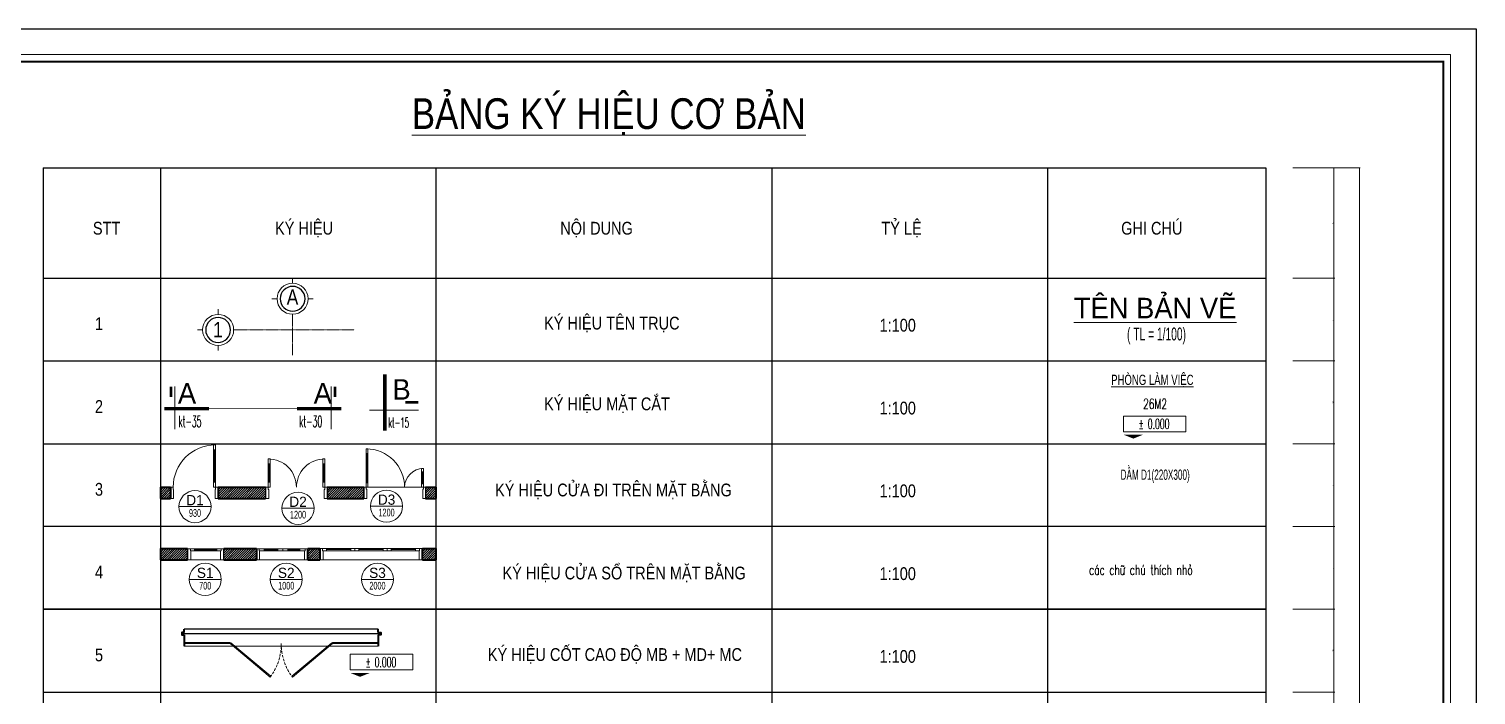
# Model space of a CAD drawing. Header units: centimetres. Extents: x 21448 to 61951, y 7284 to 18464.
# Drawn here: x 50534 to 53365, y 17162 to 18464 of the extents above; entities that cross this region are included whole.
import ezdxf
from ezdxf.enums import TextEntityAlignment as Align

# ---------------------------------------------------------------- set-up
doc = ezdxf.new("R2010")
doc.units = ezdxf.units.CM
doc.header["$MEASUREMENT"] = 0
doc.set_wipeout_variables(frame=1)
for name, pattern in [('ACAD_ISO07W100', [3, 0, -3]), ('CENTER', [2, 1.25, -0.25, 0.25, -0.25]), ('HIDDEN', [0.375, 0.25, -0.125])]:
    doc.linetypes.add(name, pattern=pattern)
for name, color, linetype, lineweight in [('CAT', 1, 'Continuous', 40), ('CUA', 17, 'Continuous', 13), ('DIM', 177, 'Continuous', 20), ('HATCH', 250, 'Continuous', 9), ('KHUAT', 254, 'HIDDEN', 15), ('MANH', 8, 'Continuous', 15), ('NOITHAT', 129, 'Continuous', 13), ('TEXT', 2, 'Continuous', 20), ('THAY', 7, 'Continuous', 25), ('TRUC', 59, 'CENTER', 9)]:
    doc.layers.add(name, color=color, linetype=linetype, lineweight=lineweight)
doc.styles.add('1-100a', font='VHAVANB_1.TTF', dxfattribs={"width": 0.85, "height": 200})
doc.styles.add('Arch-Dim', font='hoatbif.shx', dxfattribs={"width": 0.65})
doc.styles.add('DIM', font='ROMANS.SHX', dxfattribs={"width": 0.75})
doc.styles.add('SIM', font='vnsimli.shx', dxfattribs={"width": 0.75})
doc.styles.add('T3', font='VHARIALN_0.TTF', dxfattribs={"width": 0.65})
doc.styles.add('TBV', font='VHHELS_0.TTF', dxfattribs={"width": 0.9, "height": 320})
doc.styles.add('TCK', font='VHAVANB_1.TTF', dxfattribs={"width": 0.85, "height": 200})
doc.styles.add('text', font='vnsimli.shx', dxfattribs={"width": 0.7})
doc.styles.add('text1', font='VHHELS_0.TTF', dxfattribs={"width": 0.7, "height": 300})
doc.styles.add('text11', font='VHAVAN_2.TTF', dxfattribs={"width": 0.7, "height": 200})
doc.styles.add('THUONG', font='vnsimli.shx', dxfattribs={"width": 0.65})
doc.styles.add('TXTDIM', font='VNARIAL_1.TTF', dxfattribs={"width": 0.7})
doc.styles.add('VnAvantH', font='VHARIAL_0.TTF')
doc.dimstyles.new('LAYOUT', dxfattribs={"dimscale": 0, "dimtxt": 2, "dimasz": 0.3, "dimexe": 1.5, "dimexo": 0, "dimgap": 0.5, "dimtad": 1, "dimdec": 0, "dimzin": 12, "dimdsep": 46, "dimtxsty": 'TXTDIM', "dimblk": 'SLASH', "dimcen": 1.5, "dimclrd": 256, "dimclre": 256, "dimclrt": 2, "dimadec": 0, "dimazin": 0, "dimtfac": 1, "dimtdec": 0, "dimtix": 1, "dimtmove": 0, "dimatfit": 3, "dimldrblk": 'CLOSEDBLANK', "dimfxl": 2, "dimtolj": 1, "dimtzin": 0, "dimlwd": 9, "dimlwe": 9, "dimarcsym": 1})
pattern_1 = [(45, (50773.1928, 13938.872), (-2.245064, 2.245064), [])]

# ---------------------------------------------------------------- blocks, each defined once
blk = doc.blocks.new('vongtrontruc')
at = {"layer": 'MANH', "ltscale": 0.01}
for p, q in [((0, 300), (0, 400)), ((-300, 0), (-400, 0)), ((300, 0), (400, 0)), ((0, -300), (0, -400))]:
    blk.add_line(p, q, dxfattribs=at)
at = {"layer": 'MANH'}
blk.add_circle((0, 0), 300, dxfattribs=at)
at = {"layer": 'THAY'}
blk.add_circle((0, 0), 240, dxfattribs=at)
blk = doc.blocks.new('matcat')
for points, const_width in [([(-973, 430), (-973, 230)], 50), ([(-1100, 0), (-232, 0)], 70)]:
    blk.add_lwpolyline(points, dxfattribs=dict(const_width=const_width))
blk.add_lwpolyline([(-900, -400), (-900, 434)])
at = {"layer": 'TEXT', "style": 'text1'}
blk.add_attdef('dv', text='', height=400, dxfattribs=at).set_placement((-700, 300), align=Align.MIDDLE_LEFT)
at = {"layer": 'TEXT', "linetype": 'ByBlock', "style": 'text', "width": 0.7}
blk.add_attdef('KT', text='', height=200, dxfattribs=at).set_placement((-800, -250), align=Align.MIDDLE_LEFT)
blk = doc.blocks.new('*U88')
at = {"layer": 'CAT'}
for p, q in [((-792, -220), (-792, 0)), ((408, -220), (408, 0))]:
    blk.add_line(p, q, dxfattribs=at)
at = {"layer": 'CUA', "ltscale": 100}
for points in [[(-752, 752), (-752, 652), (-740, 652), (-740, 662), (-730, 662), (-730, 652), (-717, 652), (-717, 752)], [(368, 368), (368, 293), (355, 293), (355, 303), (345, 303), (345, 293), (333, 293), (333, 368)]]:
    blk.add_lwpolyline(points, close=True, dxfattribs=at)
at = {"color": 250, "linetype": 'ACAD_ISO07W100', "lineweight": 0, "ltscale": 2}
blk.add_wipeout([(-792, -240), (-792, 20), (408, 20), (408, -240)], dxfattribs=at)
at = {"layer": 'CUA', "ltscale": 100}
for p, q in [((-752, 652), (-752, 100)), ((-717, 100), (-717, 652)), ((333, 75), (333, 293)), ((368, 293), (368, 75))]:
    blk.add_line(p, q, dxfattribs=at)
for points in [[(-792, 0), (-792, 0), (-792, 0), (-792, -220), (-742, -220), (-742, -35), (-752, -35), (-752, 0), (-792, 0)], [(-730, 100), (-730, 90), (-740, 90), (-740, 100), (-752, 100), (-752, 0), (-717, 0), (-717, 100)], [(345, 75), (345, 65), (355, 65), (355, 75), (368, 75), (368, 0), (333, 0), (333, 75)], [(408, 0), (408, 0), (408, 0), (408, -220), (358, -220), (358, -35), (368, -35), (368, 0), (408, 0)]]:
    blk.add_lwpolyline(points, close=True, dxfattribs=at)
at = {"layer": 'MANH', "color": 250, "ltscale": 100}
blk.add_line((-752, 0), (368, 0), dxfattribs=at)
at = {"layer": 'MANH', "color": 8, "ltscale": 100}
for points in [[(-730, 662), (-740, 662), (-740, 90), (-730, 90)], [(345, 303), (355, 303), (355, 65), (345, 65)]]:
    blk.add_lwpolyline(points, close=True, dxfattribs=at)
at = {"layer": 'MANH', "color": 250, "ltscale": 10}
for centre, radius, start, end in [((-752, 0), 752, 0, 90), ((368, 0), 368, 90, 180)]:
    blk.add_arc(centre, radius, start, end, dxfattribs=at)
blk = doc.blocks.new('*U100')
at = {"layer": 'CUA'}
blk.add_lwpolyline([(-50, 950), (-50, 1050), (-90, 1050), (-90, 950)], close=True, dxfattribs=at)
at = {"color": 250, "linetype": 'ACAD_ISO07W100', "lineweight": 0, "ltscale": 5}
blk.add_wipeout([(-930, -20), (-930, 240), (0, 243), (0, -20)], dxfattribs=at)
at = {"layer": 'CAT', "linetype": 'ByBlock'}
for p, q in [((-930, 220), (-930, 0)), ((0, 220), (0, 0))]:
    blk.add_line(p, q, dxfattribs=at)
at = {"layer": 'CUA'}
for p, q in [((-70, 320), (-70, 950)), ((-930, 0), (-930, 220))]:
    blk.add_line(p, q, dxfattribs=at)
blk.add_lwpolyline([(-50, 220), (-50, 320), (-90, 320), (-90, 220)], close=True, dxfattribs=at)
for points in [[(-930, 220), (-880, 220), (-880, 180), (-870, 180), (-870, 0), (-930, 0), (-930, 220)], [(0, 220), (-50, 220), (-50, 180), (-60, 180), (-60, 0), (0, 0), (0, 220)]]:
    blk.add_lwpolyline(points, dxfattribs=at)
at = {"layer": 'MANH', "color": 250}
blk.add_lwpolyline([(-50, 320), (-50, 950), (-90, 950), (-90, 320)], close=True, dxfattribs=at)
blk.add_arc((-50, 220), 830, 90, 180, dxfattribs=at)
blk = doc.blocks.new('*U89')
at = {"layer": 'CAT'}
for p, q in [((559, 40), (559, -180)), ((1759, 40), (1759, -180))]:
    blk.add_line(p, q, dxfattribs=at)
at = {"layer": 'CUA'}
for points in [[(604, 497), (604, 597), (644, 597), (644, 497)], [(1714, 497), (1714, 597), (1674, 597), (1674, 497)]]:
    blk.add_lwpolyline(points, close=True, dxfattribs=at)
at = {"color": 250, "linetype": 'ACAD_ISO07W100', "lineweight": 0, "ltscale": 2}
blk.add_wipeout([(559, 60), (559, -200), (1759, -200), (1759, 60)], dxfattribs=at)
at = {"layer": 'CUA'}
for p, q in [((624, 140), (624, 497)), ((1694, 140), (1694, 497))]:
    blk.add_line(p, q, dxfattribs=at)
for points in [[(559, 40), (604, 40), (604, 0), (619, 0), (619, -180), (559, -180), (559, 40)], [(1759, 40), (1714, 40), (1714, 0), (1699, 0), (1699, -180), (1759, -180), (1759, 40)]]:
    blk.add_lwpolyline(points, dxfattribs=at)
for points in [[(604, 40), (604, 140), (644, 140), (644, 40)], [(1714, 40), (1714, 140), (1674, 140), (1674, 40)]]:
    blk.add_lwpolyline(points, close=True, dxfattribs=at)
at = {"layer": 'MANH', "color": 250}
blk.add_lwpolyline([(1714, 596, 0.414214), (1159, 41, 0.414214), (604, 596)], format="xyb", dxfattribs=at)
for points in [[(604, 140), (604, 497), (644, 497), (644, 140)], [(1714, 140), (1714, 497), (1674, 497), (1674, 140)]]:
    blk.add_lwpolyline(points, close=True, dxfattribs=at)
blk = doc.blocks.new('*U101')
at = {"color": 250, "linetype": 'ACAD_ISO07W100', "lineweight": 0}
blk.add_wipeout([(-895, 55), (-895, 315), (105, 315), (105, 55)], dxfattribs=at)
at = {"layer": 'CAT'}
for p, q in [((-895, 75), (-895, 295)), ((105, 75), (105, 295))]:
    blk.add_line(p, q, dxfattribs=at)
at = {"layer": 'CUA'}
for p, q in [((-835, 295), (45, 295)), ((-480, 95), (-745, 95)), ((-45, 95), (-280, 95))]:
    blk.add_line(p, q, dxfattribs=at)
for points in [[(-895, 295), (-835, 295), (-835, 295), (-835, 295), (-835, 115), (-845, 115), (-845, 75), (-895, 75), (-895, 295)], [(105, 295), (45, 295), (45, 295), (45, 295), (45, 115), (55, 115), (55, 75), (105, 75), (105, 295)]]:
    blk.add_lwpolyline(points, dxfattribs=at)
for points in [[(-845, 115), (-745, 115), (-745, 75), (-845, 75)], [(-380, 115), (-480, 115), (-480, 75), (-380, 75)], [(-280, 115), (-380, 115), (-380, 75), (-280, 75)], [(55, 115), (-45, 115), (-45, 75), (55, 75)]]:
    blk.add_lwpolyline(points, close=True, dxfattribs=at)
at = {"layer": 'MANH', "color": 250}
for points in [[(-480, 115), (-745, 115), (-745, 75), (-480, 75)], [(-45, 115), (-280, 115), (-280, 75), (-45, 75)]]:
    blk.add_lwpolyline(points, close=True, dxfattribs=at)
blk = doc.blocks.new('*U90')
at = {"layer": 'CAT'}
for p, q in [((-185, 104), (-185, -116)), ((515, 104), (515, -116))]:
    blk.add_line(p, q, dxfattribs=at)
at = {"color": 250, "linetype": 'ACAD_ISO07W100', "lineweight": 0, "ltscale": 50}
blk.add_wipeout([(-185, -136), (-185, 124), (515, 124), (515, -136)], dxfattribs=at)
at = {"layer": 'CUA'}
for p, q in [((-125, 104), (455, 104)), ((385, -96), (-55, -96))]:
    blk.add_line(p, q, dxfattribs=at)
for points in [[(-185, 104), (-125, 104), (-125, 104), (-125, 104), (-125, -76), (-135, -76), (-135, -116), (-185, -116), (-185, 104)], [(515, 104), (455, 104), (455, 104), (455, 104), (455, -76), (465, -76), (465, -116), (515, -116), (515, 104)]]:
    blk.add_lwpolyline(points, dxfattribs=at)
for points in [[(-135, -76), (-55, -76), (-55, -116), (-135, -116)], [(465, -76), (385, -76), (385, -116), (465, -116)]]:
    blk.add_lwpolyline(points, close=True, dxfattribs=at)
at = {"layer": 'HATCH'}
blk.add_lwpolyline([(385, -76), (-55, -76), (-55, -116), (385, -116)], close=True, dxfattribs=at)
blk = doc.blocks.new('*U91')
at = {"color": 250, "linetype": 'ACAD_ISO07W100', "lineweight": 0}
blk.add_wipeout([(0, 75), (2000, 75), (2000, -185), (0, -185)], dxfattribs=at)
at = {"layer": 'CAT'}
for p, q in [((0, 55), (0, -165)), ((2000, 55), (2000, -165))]:
    blk.add_line(p, q, dxfattribs=at)
at = {"layer": 'CUA'}
for p, q in [((603, 35), (130, 35)), ((1236, 35), (763, 35)), ((1870, 35), (1396, 35)), ((60, -165), (1940, -165))]:
    blk.add_line(p, q, dxfattribs=at)
for points in [[(0, -165), (60, -165), (60, -165), (60, -165), (60, 15), (50, 15), (50, 55), (0, 55), (0, -165)], [(2000, -165), (1940, -165), (1940, -165), (1940, -165), (1940, 15), (1950, 15), (1950, 55), (2000, 55), (2000, -165)]]:
    blk.add_lwpolyline(points, dxfattribs=at)
for points in [[(50, 15), (130, 15), (130, 55), (50, 55)], [(683, 15), (603, 15), (603, 55), (683, 55)], [(683, 15), (763, 15), (763, 55), (683, 55)], [(1316, 15), (1236, 15), (1236, 55), (1316, 55)], [(1316, 15), (1396, 15), (1396, 55), (1316, 55)], [(1950, 15), (1870, 15), (1870, 55), (1950, 55)]]:
    blk.add_lwpolyline(points, close=True, dxfattribs=at)
at = {"layer": 'HATCH'}
for points in [[(603, 15), (130, 15), (130, 55), (603, 55)], [(1236, 15), (763, 15), (763, 55), (1236, 55)], [(1870, 15), (1396, 15), (1396, 55), (1870, 55)]]:
    blk.add_lwpolyline(points, close=True, dxfattribs=at)
blk = doc.blocks.new('khcua')
at = {"layer": 'CUA'}
blk.add_line((-314, 0), (314, 0), dxfattribs=at)
blk.add_circle((0, 0), 314, dxfattribs=at)
at = {"layer": 'TEXT', "linetype": 'ByBlock', "style": 'text', "width": 0.7}
blk.add_attdef('KT', text='', height=143, dxfattribs=at).set_placement((0, -124), align=Align.MIDDLE_CENTER)
at = {"layer": 'THAY', "style": 'text1'}
blk.add_attdef('T', text='', height=200, dxfattribs=at).set_placement((0, 127), align=Align.MIDDLE_CENTER)
blk = doc.blocks.new('COTMATCAT')
at = {"linetype": 'Continuous'}
blk.add_wipeout([(-189, 132), (-189, 432), (1011, 432), (1011, 132)], dxfattribs=at).dxf.layer = 'TEXT'
at = {"layer": 'TEXT', "linetype": 'Continuous'}
blk.add_lwpolyline([(-189, 132), (1011, 132), (1011, 432), (-189, 432)], close=True, dxfattribs=at)
at = {"layer": 'TEXT', "linetype": 'Continuous', "ltscale": 500}
blk.add_lwpolyline([(0, 0, 0, 377, 0), (0, 75, 377, 377, 0)], format="xyseb", dxfattribs=at)
at = {"layer": 'TEXT', "linetype": 'Continuous', "style": 'SIM', "width": 0.75}
blk.add_attdef('%%P0,000', text='', height=200, dxfattribs=at).set_placement((399, 282), align=Align.MIDDLE_CENTER)
blk = doc.blocks.new('matcat1')
for points, const_width in [([(0, 700), (0, -400)], 70), ([(654, 150), (404, 150)], 50)]:
    blk.add_lwpolyline(points, dxfattribs=dict(const_width=const_width))
blk.add_lwpolyline([(-300, 0), (659, 0)])
at = {"layer": 'TRUC', "style": 'text1'}
blk.add_attdef('dv', text='', height=400, dxfattribs=at).set_placement((170, 404), align=Align.MIDDLE_LEFT)
at = {"layer": 'TRUC', "linetype": 'ByBlock', "style": 'text', "width": 0.7}
blk.add_attdef('KT-01', text='', height=200, dxfattribs=at).set_placement((153, -244), align=Align.MIDDLE_LEFT)
blk = doc.blocks.new('*U104')
at = {"layer": 'CAT'}
for p, q in [((60, 1843), (0, 1843)), ((60, -1950), (0, -1950))]:
    blk.add_line(p, q, dxfattribs=at)
at = {"layer": 'CAT', "linetype": 'Continuous', "ltscale": 100}
for p, q in [((110, 1843), (330, 1843)), ((110, -1950), (330, -1950))]:
    blk.add_line(p, q, dxfattribs=at)
for points in [[(60, 1843), (60, 1893), (110, 1893), (110, 1843)], [(60, -1950), (60, -2000), (110, -2000), (110, -1950)]]:
    blk.add_lwpolyline(points, dxfattribs=at)
at = {"layer": 'HATCH', "linetype": 'Continuous', "ltscale": 100}
blk.add_line((330, 1843), (330, -1950), dxfattribs=at)
at = {"layer": 'HATCH', "linetype": 'HIDDEN', "ltscale": 200}
for centre, start, end in [((280, 1047), 270, 306.5681), ((280, -1153), 53.4319, 90)]:
    blk.add_arc(centre, 1100, start, end, dxfattribs=at)
at = {"layer": 'KHUAT', "linetype": 'HIDDEN', "ltscale": 200, "const_width": 20}
blk.add_lwpolyline([(85, 1868), (85, -1987)], dxfattribs=at)
at = {"layer": 'NOITHAT'}
for points in [[(260, 1843), (280, 1843), (280, 947), (260, 947)], [(264, 936), (280, 947), (935, 164), (919, 152)], [(264, -1041), (280, -1053), (935, -269), (919, -257)], [(260, -1950), (280, -1950), (280, -1053), (260, -1053)]]:
    blk.add_lwpolyline(points, close=True, dxfattribs=at)
at = {"layer": 'THAY'}
blk.add_line((0, 1843), (0, -1950), dxfattribs=at)
blk = doc.blocks.new('KhungA3')
blk.add_wipeout([(140, 3560), (140, 28561), (40095, 28561), (40140, 28561), (40140, 3560), (40780, 3560), (40780, 29201), (-1220, 29201), (-1220, -500), (40780, -500), (40780, 3560)])
at = {"layer": 'CAT', "color": 16, "const_width": 39.5}
blk.add_lwpolyline([(40140, 3560), (140, 3560), (140, 28561), (40140, 28561)], close=True, dxfattribs=at)
at = {"layer": 'Defpoints', "color": 250}
blk.add_lwpolyline([(-1220, 29201), (40780, 29201), (40780, -500), (-1220, -500)], close=True, dxfattribs=at)
at = {"layer": 'TEXT', "color": 250}
blk.add_lwpolyline([(0, 28701), (0, 0), (40280, 0), (40280, 28701)], close=True, dxfattribs=at)
at = {"layer": 'TEXT', "color": 250, "style": 'VnAvantH'}
for tag, p in [('TENBV1', (36103, 2390)), ('TENBVE2', (36130, 1905)), ('TENBVE3', (36130, 1411))]:
    blk.add_attdef(tag, text='', height=250, dxfattribs=at).set_placement(p, align=Align.CENTER)
at = {"layer": 'TEXT', "color": 250}
for tag, height, style, width, p in [('GHICHU1', 250, 'text11', 0.7, (26205, 442)), ('01', 300, 'VnAvantH', 0.85, (39795, 405))]:
    blk.add_attdef(tag, text='', height=height, dxfattribs=dict(at, style=style, width=width)).set_placement(p, align=Align.CENTER)
at = {"layer": 'TEXT', "color": 7, "style": 'VnAvantH', "width": 0.85}
blk.add_attdef('KT-01', text='', height=300, dxfattribs=at).set_placement((39395, 409), align=Align.CENTER)
at = {"layer": 'TEXT', "color": 250, "style": 'Arch-Dim', "width": 0.7}
blk.add_attdef('GHICHU', (1514, -360), '', height=220, dxfattribs=at)
blk = doc.blocks.new('SLASH')
at = {"layer": 'DIM', "color": 16}
blk.add_line((-1.2, 0), (1.2, 0), dxfattribs=at)
at = {"layer": 'DIM', "color": 16, "linetype": 'Continuous'}
blk.add_line((-0.6, -0.6), (0.6, 0.6), dxfattribs=at)
blk = doc.blocks.new('*D160')
at = {"layer": 'Defpoints', "color": 0}
for p in [(53006.5, 17977.2), (53006.5, 17815.3), (53086.9, 17815.3)]:
    blk.add_point(p, dxfattribs=at)
at = {"layer": 'DIM', "lineweight": 9}
for p, q in [((53006.5, 17977.2), (53088.4, 17977.2)), ((53086.9, 17976.9), (53086.9, 17815.6)), ((53006.5, 17815.3), (53088.4, 17815.3))]:
    blk.add_line(p, q, dxfattribs=at)
at = {"layer": 'DIM', "lineweight": 9, "xscale": 0.3, "yscale": 0.3, "zscale": 0.3}
for p, rotation in [((53086.9, 17977.2), 90), ((53086.9, 17815.3), 270)]:
    blk.add_blockref('SLASH', p, dxfattribs=dict(at, rotation=rotation))
at = {"layer": 'DIM', "color": 2, "insert": (53085.4, 17896.3), "char_height": 2, "attachment_point": 5, "rotation": 90, "style": 'TXTDIM'}
blk.add_mtext('\\A1;162', dxfattribs=at)
blk = doc.blocks.new('_ClosedBlank')
at = {"color": 0, "linetype": 'ByBlock', "lineweight": -2}
for p, q in [((-1, 0.2), (0, 0)), ((-1, 0.2), (-1, -0.2)), ((0, 0), (-1, -0.2))]:
    blk.add_line(p, q, dxfattribs=at)
blk = doc.blocks.new('*D161')
at = {"layer": 'Defpoints', "color": 0}
for p in [(53006.5, 17815.3), (53006.5, 17653.4), (53086.9, 17653.4)]:
    blk.add_point(p, dxfattribs=at)
at = {"layer": 'DIM', "lineweight": 9}
for p, q in [((53006.5, 17815.3), (53088.4, 17815.3)), ((53086.9, 17815), (53086.9, 17653.7)), ((53006.5, 17653.4), (53088.4, 17653.4))]:
    blk.add_line(p, q, dxfattribs=at)
at = {"layer": 'DIM', "lineweight": 9, "xscale": 0.3, "yscale": 0.3, "zscale": 0.3}
for p, rotation in [((53086.9, 17815.3), 90), ((53086.9, 17653.4), 270)]:
    blk.add_blockref('SLASH', p, dxfattribs=dict(at, rotation=rotation))
at = {"layer": 'DIM', "color": 2, "insert": (53085.4, 17734.3), "char_height": 2, "attachment_point": 5, "rotation": 90, "style": 'TXTDIM'}
blk.add_mtext('\\A1;162', dxfattribs=at)
blk = doc.blocks.new('*D162')
at = {"layer": 'Defpoints', "color": 0}
for p in [(53006.5, 17653.4), (53006.5, 17491.5), (53086.9, 17491.5)]:
    blk.add_point(p, dxfattribs=at)
at = {"layer": 'DIM', "lineweight": 9}
for p, q in [((53006.5, 17653.4), (53088.4, 17653.4)), ((53086.9, 17653.1), (53086.9, 17491.8)), ((53006.5, 17491.5), (53088.4, 17491.5))]:
    blk.add_line(p, q, dxfattribs=at)
at = {"layer": 'DIM', "lineweight": 9, "xscale": 0.3, "yscale": 0.3, "zscale": 0.3}
for p, rotation in [((53086.9, 17653.4), 90), ((53086.9, 17491.5), 270)]:
    blk.add_blockref('SLASH', p, dxfattribs=dict(at, rotation=rotation))
at = {"layer": 'DIM', "color": 2, "insert": (53085.4, 17572.4), "char_height": 2, "attachment_point": 5, "rotation": 90, "style": 'TXTDIM'}
blk.add_mtext('\\A1;162', dxfattribs=at)
blk = doc.blocks.new('*D163')
at = {"layer": 'Defpoints', "color": 0}
for p in [(53006.5, 17491.5), (53006.5, 17329.5), (53086.9, 17329.5)]:
    blk.add_point(p, dxfattribs=at)
at = {"layer": 'DIM', "lineweight": 9}
for p, q in [((53006.5, 17491.5), (53088.4, 17491.5)), ((53086.9, 17491.2), (53086.9, 17329.8)), ((53006.5, 17329.5), (53088.4, 17329.5))]:
    blk.add_line(p, q, dxfattribs=at)
at = {"layer": 'DIM', "lineweight": 9, "xscale": 0.3, "yscale": 0.3, "zscale": 0.3}
for p, rotation in [((53086.9, 17491.5), 90), ((53086.9, 17329.5), 270)]:
    blk.add_blockref('SLASH', p, dxfattribs=dict(at, rotation=rotation))
at = {"layer": 'DIM', "color": 2, "insert": (53085.4, 17410.5), "char_height": 2, "attachment_point": 5, "rotation": 90, "style": 'TXTDIM'}
blk.add_mtext('\\A1;162', dxfattribs=at)
blk = doc.blocks.new('*D164')
at = {"layer": 'Defpoints', "color": 0}
for p in [(53006.5, 17329.5), (53006.5, 17167.6), (53086.9, 17167.6)]:
    blk.add_point(p, dxfattribs=at)
at = {"layer": 'DIM', "lineweight": 9}
for p, q in [((53006.5, 17329.5), (53088.4, 17329.5)), ((53086.9, 17329.2), (53086.9, 17167.9)), ((53006.5, 17167.6), (53088.4, 17167.6))]:
    blk.add_line(p, q, dxfattribs=at)
at = {"layer": 'DIM', "lineweight": 9, "xscale": 0.3, "yscale": 0.3, "zscale": 0.3}
for p, rotation in [((53086.9, 17329.5), 90), ((53086.9, 17167.6), 270)]:
    blk.add_blockref('SLASH', p, dxfattribs=dict(at, rotation=rotation))
at = {"layer": 'DIM', "color": 2, "insert": (53085.4, 17248.6), "char_height": 2, "attachment_point": 5, "rotation": 90, "style": 'TXTDIM'}
blk.add_mtext('\\A1;162', dxfattribs=at)
blk = doc.blocks.new('*D165')
at = {"layer": 'Defpoints', "color": 0}
for p in [(53006.5, 17167.6), (53006.5, 17005.7), (53086.9, 17005.7)]:
    blk.add_point(p, dxfattribs=at)
at = {"layer": 'DIM', "lineweight": 9}
for p, q in [((53006.5, 17167.6), (53088.4, 17167.6)), ((53086.9, 17167.3), (53086.9, 17006)), ((53006.5, 17005.7), (53088.4, 17005.7))]:
    blk.add_line(p, q, dxfattribs=at)
at = {"layer": 'DIM', "lineweight": 9, "xscale": 0.3, "yscale": 0.3, "zscale": 0.3}
for p, rotation in [((53086.9, 17167.6), 90), ((53086.9, 17005.7), 270)]:
    blk.add_blockref('SLASH', p, dxfattribs=dict(at, rotation=rotation))
at = {"layer": 'DIM', "color": 2, "insert": (53085.4, 17086.7), "char_height": 2, "attachment_point": 5, "rotation": 90, "style": 'TXTDIM'}
blk.add_mtext('\\A1;162', dxfattribs=at)
blk = doc.blocks.new('*D170')
at = {"layer": 'Defpoints', "color": 0}
for p in [(53006.5, 18192.9), (53086.9, 18192.9), (53006.5, 17977.2)]:
    blk.add_point(p, dxfattribs=at)
at = {"layer": 'DIM', "lineweight": 9}
for p, q in [((53006.5, 18192.9), (53088.4, 18192.9)), ((53086.9, 17977.5), (53086.9, 18192.6)), ((53006.5, 17977.2), (53088.4, 17977.2))]:
    blk.add_line(p, q, dxfattribs=at)
at = {"layer": 'DIM', "lineweight": 9, "xscale": 0.3, "yscale": 0.3, "zscale": 0.3}
for p, rotation in [((53086.9, 18192.9), 90), ((53086.9, 17977.2), 270)]:
    blk.add_blockref('SLASH', p, dxfattribs=dict(at, rotation=rotation))
at = {"layer": 'DIM', "color": 2, "insert": (53085.4, 18085.1), "char_height": 2, "attachment_point": 5, "rotation": 90, "style": 'TXTDIM'}
blk.add_mtext('\\A1;216', dxfattribs=at)
blk = doc.blocks.new('*D173')
at = {"layer": 'Defpoints', "color": 0}
for p in [(53077.9, 18192.9), (53006.5, 16015.5), (53136.9, 16015.5)]:
    blk.add_point(p, dxfattribs=at)
at = {"layer": 'DIM', "lineweight": 9}
for p, q in [((53077.9, 18192.9), (53138.4, 18192.9)), ((53136.9, 18192.6), (53136.9, 16015.8)), ((53006.5, 16015.5), (53138.4, 16015.5))]:
    blk.add_line(p, q, dxfattribs=at)
at = {"layer": 'DIM', "lineweight": 9, "xscale": 0.3, "yscale": 0.3, "zscale": 0.3}
for p, rotation in [((53136.9, 18192.9), 90), ((53136.9, 16015.5), 270)]:
    blk.add_blockref('SLASH', p, dxfattribs=dict(at, rotation=rotation))
at = {"layer": 'DIM', "color": 2, "insert": (53135.4, 17104.2), "char_height": 2, "attachment_point": 5, "rotation": 90, "style": 'TXTDIM'}
blk.add_mtext('\\A1;2177', dxfattribs=at)

msp = doc.modelspace()

# ---------------------------------------------------------------- hatches: boundary and pattern name
at = {"layer": 'HATCH'}
h = msp.add_hatch(dxfattribs=at)
h.set_pattern_fill('ANSI31', color=256, style=0)
h.set_pattern_definition(pattern_1)
edge = h.paths.add_edge_path()
edge.add_line((50790.7, 17568.1), (50790.7, 17546.1))
edge.add_line((51329.9, 17568.1), (51329.9, 17546.1))
edge.add_line((50790.7, 17568.1), (51329.9, 17568.1))
edge.add_line((50790.7, 17546.1), (51329.9, 17546.1))
h = msp.add_hatch(dxfattribs=at)
h.set_pattern_fill('ANSI31', color=256, style=0)
h.set_pattern_definition(pattern_1)
edge = h.paths.add_edge_path()
edge.add_line((50790.7, 17448.2), (50790.7, 17426.2))
edge.add_line((51329.9, 17448.2), (51329.9, 17426.2))
edge.add_line((50790.7, 17448.2), (51329.9, 17448.2))
edge.add_line((50790.7, 17426.2), (51329.9, 17426.2))

# ---------------------------------------------------------------- linework, layer by layer
at = {"layer": 'CAT', "linetype": 'Continuous'}
for p, q in [((50790.7, 17568.1), (50790.7, 17546.1)), ((51329.9, 17568.1), (51329.9, 17546.1)), ((50790.7, 17448.2), (50790.7, 17426.2)), ((51329.9, 17448.2), (51329.9, 17426.2))]:
    msp.add_line(p, q, dxfattribs=at)
at = {"layer": 'CAT'}
for p, q in [((50790.7, 17568.1), (51329.9, 17568.1)), ((50790.7, 17546.1), (51329.9, 17546.1)), ((50790.7, 17448.2), (51329.9, 17448.2)), ((50790.7, 17426.2), (51329.9, 17426.2))]:
    msp.add_line(p, q, dxfattribs=at)
at = {"layer": 'CAT', "linetype": 'HIDDEN', "const_width": 1.34}
msp.add_lwpolyline([(50885.6, 17721.9), (51062.5, 17721.9)], dxfattribs=at)
at = {"layer": 'THAY'}
for p, q in [((50561.3, 18192.9), (52953.8, 18192.9)), ((50561.3, 18192.9), (50561.3, 16015.5)), ((50790.7, 18192.9), (50790.7, 16015.5)), ((51329.9, 18192.9), (51329.9, 16015.5)), ((51987.1, 18192.9), (51987.1, 16015.5)), ((52526.3, 18192.9), (52526.3, 16015.5)), ((52953.8, 18192.9), (52953.8, 16015.5)), ((50561.3, 17977.2), (52953.8, 17977.2)), ((50561.3, 17815.3), (52953.8, 17815.3)), ((50561.3, 17653.4), (52953.8, 17653.4)), ((52953.8, 17491.5), (50561.3, 17491.5)), ((50561.3, 17329.5), (52953.8, 17329.5)), ((52953.8, 17329.5), (50561.3, 17329.5)), ((50561.3, 17167.6), (52953.8, 17167.6))]:
    msp.add_line(p, q, dxfattribs=at)
at = {"layer": 'TRUC'}
for p, q in [((51049.5, 17899.6), (51049.5, 17826.6)), ((50944.2, 17875.9), (51169.9, 17875.9))]:
    msp.add_line(p, q, dxfattribs=at)

# ---------------------------------------------------------------- block references
at = {"layer": 'MANH', "xscale": -0.101151219685562, "yscale": 0.1011512194090756, "zscale": 0.101151219490934, "rotation": 180}
for p in [(51049.5, 17936.8), (50903.8, 17875.9)]:
    msp.add_blockref('vongtrontruc', p, dxfattribs=at)
at = {"layer": 'MANH'}
ref = msp.add_blockref('matcat1', (51229.8, 17719.2), dxfattribs=dict(at, xscale=0.09999999997671694, yscale=0.1000000000058208, zscale=0.0999999999789809))
ref.add_attrib('dv', 'b', dxfattribs={"layer": 'TEXT', "color": 7, "height": 40, "style": 'text1'}).set_placement((51244.8, 17759.6), align=Align.MIDDLE_LEFT)
ref.add_attrib('KT', ' kt-15', dxfattribs={"layer": 'TEXT', "linetype": 'ByBlock', "height": 20, "style": 'DIM', "width": 0.5}).set_placement((51229.8, 17694.8), align=Align.MIDDLE_LEFT)
ref = msp.add_blockref('matcat', (50908.8, 17721.9), dxfattribs=dict(at, xscale=0.09999999997671694, yscale=0.1000000000058208, zscale=0.0999999999789809))
ref.add_attrib('dv', 'a', dxfattribs={"layer": 'TEXT', "color": 7, "height": 40, "style": 'text1'}).set_placement((50825.1, 17751.9), align=Align.MIDDLE_LEFT)
ref.add_attrib('KT', ' kt-35', dxfattribs={"layer": 'TEXT', "linetype": 'ByBlock', "height": 22, "style": 'DIM', "width": 0.5}).set_placement((50818.8, 17696.9), align=Align.MIDDLE_LEFT)
ref = msp.add_blockref('matcat', (51034.9, 17721.9), dxfattribs=dict(at, xscale=-0.09999999997671694, yscale=0.1000000000058208, zscale=0.0999999999789809))
ref.add_attrib('dv', 'a', dxfattribs={"layer": 'TEXT', "color": 7, "height": 40, "style": 'text1'}).set_placement((51090.7, 17751.9), align=Align.MIDDLE_LEFT)
ref.add_attrib('KT', ' kt-30', dxfattribs={"layer": 'TEXT', "linetype": 'ByBlock', "height": 22, "style": 'DIM', "width": 0.5}).set_placement((51055.1, 17696.9), align=Align.MIDDLE_LEFT)

# ---------------------------------------------------------------- texts
at = {"layer": 'TEXT', "style": 'TCK', "width": 0.85}
msp.add_text('%%ub¶ng ký hiÖu c¬ b¶n', height=60, dxfattribs=at).set_placement((51282.7, 18298.9), align=Align.MIDDLE_LEFT)
at = {"layer": 'TEXT'}
for s, height, style, width, p in [('ký hiÖu', 25, 'TCK', 0.85, (51015, 18062.3)), ('néi dung', 25, 'TCK', 0.85, (51573.1, 18062.3)), ('tû lÖ', 25, 'TCK', 0.85, (52201.3, 18062.3)), ('ghi chó', 25, 'TCK', 0.85, (52670.5, 18062.3)), ('stt', 25, 'TCK', 0.85, (50658.7, 18062.3)), ('1', 25, 'TCK', 0.85, (50662.8, 17875.5)), ('ký hiÖu tªn trôc', 25, '1-100a', 0.85, (51541.4, 17876.7)), ('1:100', 25, 'TCK', 0.85, (52197.8, 17872.6)), ('2', 25, 'TCK', 0.85, (50662.8, 17713.6)), ('ký hiÖu mÆt c¾t', 25, '1-100a', 0.85, (51541.4, 17718.8)), ('1:100', 25, 'TCK', 0.85, (52197.8, 17710.6)), ('26M2', 20, 'THUONG', 0.65, (52713.5, 17721.3)), ('ký hiÖu cöa ®i trªn mÆt b»ng', 25, '1-100a', 0.85, (51445.6, 17550.4)), ('3', 25, 'TCK', 0.85, (50662.8, 17551.7)), ('1:100', 25, 'TCK', 0.85, (52197.8, 17548.7)), ('4', 25, 'TCK', 0.85, (50662.8, 17389.8)), ('ký hiÖu cöa sæ trªn mÆt b»ng', 25, '1-100a', 0.85, (51460.2, 17388)), ('c¸c ch÷ chó thÝch nhá', 20, 'THUONG', 0.65, (52607.8, 17396.8)), ('1:100', 25, 'TCK', 0.85, (52197.8, 17386.8)), ('5', 25, 'TCK', 0.85, (50662.8, 17227.8)), ('ký hiÖu cèt cao ®é mb + md+ mc', 25, '1-100a', 0.85, (51431.4, 17228.6)), ('1:100', 25, 'TCK', 0.85, (52197.8, 17224.9))]:
    msp.add_text(s, height=height, dxfattribs=dict(at, style=style, width=width)).set_placement(p)
for s, height, style, width, p in [('a', 30, 'TCK', 0.85, (51049.3, 17925.1)), ('1', 30, 'TCK', 0.85, (50903.5, 17861.4)), ('( tl = 1/100)', 25, 'T3', 0.7, (52739.7, 17855.5))]:
    msp.add_text(s, height=height, dxfattribs=dict(at, style=style, width=width)).set_placement(p, align=Align.CENTER)
at = {"layer": 'TEXT', "style": 'TBV'}
msp.add_text('%%Utªn b¶n vÏ', height=40, dxfattribs=at).set_placement((52736.9, 17918.7), align=Align.MIDDLE_CENTER)
at = {"layer": 'TEXT', "width": 0.7}
for s, style, p in [('%%uphßng lµm viÖc', 'TCK', (52731.6, 17778.3)), ('dÇm d1(220x300)', 'T3', (52737.1, 17592.8))]:
    msp.add_text(s, height=20, dxfattribs=dict(at, style=style)).set_placement(p, align=Align.MIDDLE_CENTER)

# ---------------------------------------------------------------- next in the draw order: block references
at = {"layer": 'MANH'}
ref = msp.add_blockref('COTMATCAT', (52694.3, 17663.4), dxfattribs=dict(at, xscale=0.101920000044629, yscale=0.1019200000009732, zscale=0.1019199999785773))
ref.add_attrib('%%P0,000', '%%p 0.000', dxfattribs={"layer": 'TEXT', "linetype": 'Continuous', "height": 20, "style": 'THUONG', "width": 0.55}).set_placement((52734.9, 17692.2), align=Align.MIDDLE_CENTER)
at = {"layer": 'MANH', "linetype": 'ByBlock', "xscale": 0.09999999997671694, "yscale": 0.1000000000058208, "zscale": 0.0999999999789809}
for name, p in [('*U100', (50903.7, 17546.1)), ('*U89', (50941.1, 17564.1))]:
    msp.add_blockref(name, p, dxfattribs=at)
at = {"layer": 'MANH', "xscale": 0.09999999997671694, "yscale": 0.1000000000058208, "zscale": 0.0999999999789809}
for name, p in [('*U88', (51268.6, 17568.1)), ('*U91', (51103, 17442.7))]:
    msp.add_blockref(name, p, dxfattribs=at)
at = {"layer": 'MANH', "xscale": -0.09999999997671694, "yscale": 0.1000000000058208, "zscale": 0.0999999999789809, "rotation": 180}
for name, p in [('*U90', (50862.9, 17436.5)), ('*U101', (51068.4, 17455.6))]:
    msp.add_blockref(name, p, dxfattribs=at)
at = {"layer": 'MANH'}
ref = msp.add_blockref('COTMATCAT', (51181.6, 17197.5), dxfattribs=dict(at, xscale=0.101920000044629, yscale=0.1019200000009732, zscale=0.1019199999785773))
ref.add_attrib('%%P0,000', '%%p 0.000', dxfattribs={"layer": 'TEXT', "linetype": 'Continuous', "height": 20, "style": 'THUONG', "width": 0.55}).set_placement((51222.2, 17226.2), align=Align.MIDDLE_CENTER)

# ---------------------------------------------------------------- next in the draw order: block references
at = {"layer": 'CAT', "xscale": 0.1000000000058208, "yscale": 0.1000000000058208, "zscale": 0.0999999999789809, "rotation": 270}
msp.add_blockref('*U104', (51032.6, 17290.4), dxfattribs=at)
at = {"layer": 'MANH'}
ref = msp.add_blockref('khcua', (50858.5, 17530.3), dxfattribs=dict(at, xscale=0.09999999997671694, yscale=0.1000000000058208, zscale=0.0999999999789809))
ref.add_attrib('KT', '930', dxfattribs={"layer": 'TEXT', "linetype": 'ByBlock', "height": 15, "style": 'text11', "width": 0.65}).set_placement((50858.5, 17517.9), align=Align.MIDDLE_CENTER)
ref.add_attrib('T', 'D1', dxfattribs={"layer": 'THAY', "color": 7, "height": 20, "style": 'text1'}).set_placement((50858.5, 17543), align=Align.MIDDLE_CENTER)
ref = msp.add_blockref('khcua', (51060.1, 17527.1), dxfattribs=dict(at, xscale=0.09999999997671694, yscale=0.1000000000058208, zscale=0.0999999999789809))
ref.add_attrib('KT', '1200', dxfattribs={"layer": 'TEXT', "linetype": 'ByBlock', "height": 15, "style": 'text11', "width": 0.65}).set_placement((51060.1, 17514.6), align=Align.MIDDLE_CENTER)
ref.add_attrib('T', 'D2', dxfattribs={"layer": 'THAY', "color": 7, "height": 20, "style": 'text1'}).set_placement((51060.1, 17539.8), align=Align.MIDDLE_CENTER)
ref = msp.add_blockref('khcua', (51233.3, 17531.3), dxfattribs=dict(at, xscale=0.09999999997671694, yscale=0.1000000000058208, zscale=0.0999999999789809))
ref.add_attrib('KT', '1200', dxfattribs={"layer": 'TEXT', "linetype": 'ByBlock', "height": 15, "style": 'text11', "width": 0.65}).set_placement((51233.3, 17518.8), align=Align.MIDDLE_CENTER)
ref.add_attrib('T', 'D3', dxfattribs={"layer": 'THAY', "color": 7, "height": 20, "style": 'text1'}).set_placement((51233.3, 17544), align=Align.MIDDLE_CENTER)
ref = msp.add_blockref('khcua', (50878.5, 17388.1), dxfattribs=dict(at, xscale=0.09999999997671694, yscale=0.1000000000058208, zscale=0.0999999999789809))
ref.add_attrib('KT', '700', dxfattribs={"layer": 'TEXT', "linetype": 'ByBlock', "height": 15, "style": 'text11', "width": 0.65}).set_placement((50878.5, 17375.7), align=Align.MIDDLE_CENTER)
ref.add_attrib('T', 's1', dxfattribs={"layer": 'THAY', "color": 7, "height": 20, "style": 'text1'}).set_placement((50878.5, 17400.8), align=Align.MIDDLE_CENTER)
ref = msp.add_blockref('khcua', (51037, 17388.1), dxfattribs=dict(at, xscale=0.09999999997671694, yscale=0.1000000000058208, zscale=0.0999999999789809))
ref.add_attrib('KT', '1000', dxfattribs={"layer": 'TEXT', "linetype": 'ByBlock', "height": 15, "style": 'text11', "width": 0.65}).set_placement((51037, 17375.7), align=Align.MIDDLE_CENTER)
ref.add_attrib('T', 's2', dxfattribs={"layer": 'THAY', "color": 7, "height": 20, "style": 'text1'}).set_placement((51037, 17400.8), align=Align.MIDDLE_CENTER)
ref = msp.add_blockref('khcua', (51215.5, 17388.1), dxfattribs=dict(at, xscale=0.09999999997671694, yscale=0.1000000000058208, zscale=0.0999999999789809))
ref.add_attrib('KT', '2000', dxfattribs={"layer": 'TEXT', "linetype": 'ByBlock', "height": 15, "style": 'text11', "width": 0.65}).set_placement((51215.5, 17375.7), align=Align.MIDDLE_CENTER)
ref.add_attrib('T', 's3', dxfattribs={"layer": 'THAY', "color": 7, "height": 20, "style": 'text1'}).set_placement((51215.5, 17400.8), align=Align.MIDDLE_CENTER)

# ---------------------------------------------------------------- next in the draw order: block references
at = {"layer": 'THAY', "xscale": 0.09999999997671694, "yscale": 0.1000000000058208, "zscale": 0.0999999999789809}
msp.add_blockref('KhungA3', (49286.9, 15544.4), dxfattribs=at)

# ---------------------------------------------------------------- next in the draw order: linework, layer by layer
at = {"layer": 'THAY'}
msp.add_line((52953.8, 18192.9), (52953.8, 16015.5), dxfattribs=at)

# ---------------------------------------------------------------- next in the draw order: dimensions: what is measured, and where the dimension line sits
at = {"layer": 'DIM'}
for base, p1, p2, picture, middle in [((53086.9, 18192.9), (53006.5, 17977.2), (53006.5, 18192.9), '*D170', (53085.4, 18085.1)), ((53136.9, 16015.5), (53077.9, 18192.9), (53006.5, 16015.5), '*D173', (53135.4, 17104.2)), ((53086.9, 17815.3), (53006.5, 17977.2), (53006.5, 17815.3), '*D160', (53085.4, 17896.3)), ((53086.9, 17653.4), (53006.5, 17815.3), (53006.5, 17653.4), '*D161', (53085.4, 17734.3)), ((53086.9, 17491.5), (53006.5, 17653.4), (53006.5, 17491.5), '*D162', (53085.4, 17572.4)), ((53086.9, 17329.5), (53006.5, 17491.5), (53006.5, 17329.5), '*D163', (53085.4, 17410.5)), ((53086.9, 17167.6), (53006.5, 17329.5), (53006.5, 17167.6), '*D164', (53085.4, 17248.6)), ((53086.9, 17005.7), (53006.5, 17167.6), (53006.5, 17005.7), '*D165', (53085.4, 17086.7))]:
    dim = msp.add_linear_dim(base=base, p1=p1, p2=p2, angle=90, dimstyle='LAYOUT', override={"dimscale": 1}, dxfattribs=at)
    dim.commit()
    dim.dimension.update_dxf_attribs({"geometry": picture, "text_midpoint": middle})

doc.saveas('drawing.dxf')
